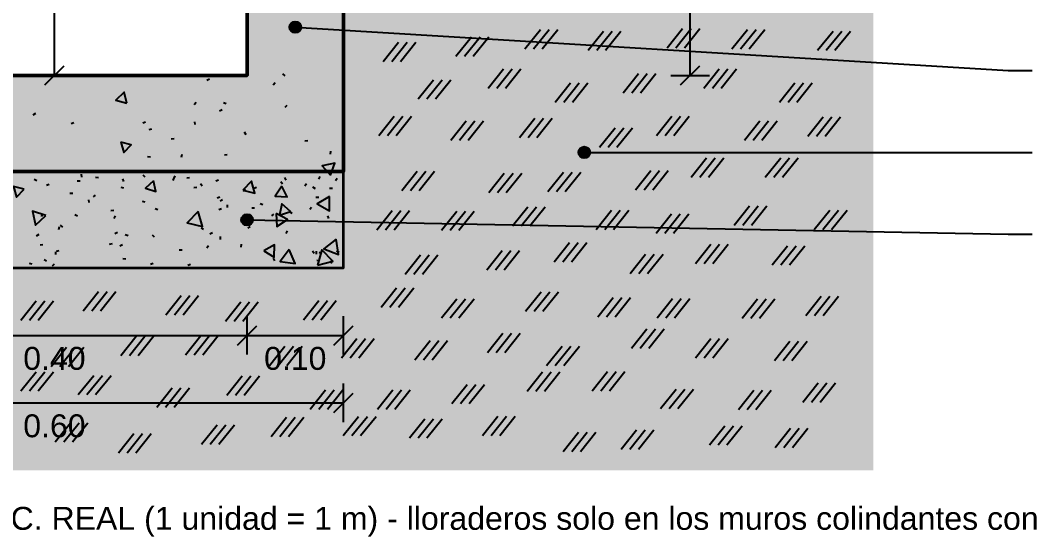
# Model space of a CAD drawing. Header units: metres. Extents: x 0 to 5.98, y 0.35 to 2.3.
# Drawn here: x 3.835 to 4.888, y 0.471 to 1.007 of the extents above; entities that cross this region are included whole.
import ezdxf
from ezdxf.enums import TextEntityAlignment as Align

# ---------------------------------------------------------------- set-up
doc = ezdxf.new("R2010")
doc.units = ezdxf.units.M
for name, color, linetype in [('LEY-COTA', 94, 'Continuous'), ('LEY-RELLENO', 8, 'Continuous'), ('LEY-SIMBOLO', 7, 'Continuous'), ('LEY-TEXTO', 7, 'Continuous')]:
    doc.layers.add(name, color=color, linetype=linetype)
doc.styles.add('ARIAL', font='arial.ttf')

# ---------------------------------------------------------------- blocks, each defined once
blk = doc.blocks.new('DETALLE_LLORADERO')
at = {"layer": 'LEY-RELLENO', "true_color": 0xecdec8}
h = blk.add_hatch(color=7, dxfattribs=at)
h.dxf.hatch_style = 1
h.paths.add_polyline_path([(-0.55, -0.31), (1.15, -0.31), (1.15, 0.6), (0.6, 0.6), (0.6, -0.1), (0, -0.1), (0, 0.6), (-0.55, 0.6)])
at = {"layer": 'LEY-RELLENO', "true_color": 0xdeded8}
h = blk.add_hatch(color=7, dxfattribs=at)
h.dxf.hatch_style = 1
h.paths.add_polyline_path([(0, 0), (0.6, 0), (0.6, 0.6), (0.55, 0.6), (0.55, 0.57), (0.5, 0.57), (0.5, 0.1), (0.1, 0.1), (0.1, 0.57), (0.05, 0.57), (0.05, 0.6), (0, 0.6)])
at = {"layer": 'LEY-RELLENO', "true_color": 0xc8c8c4}
h = blk.add_hatch(color=7, dxfattribs=at)
h.dxf.hatch_style = 1
h.paths.add_polyline_path([(0, -0.1), (0.6, -0.1), (0.6, 0), (0, 0)])
at = {"layer": 'LEY-SIMBOLO'}
h = blk.add_hatch(color=30, dxfattribs=at)
edge = h.paths.add_edge_path()
edge.add_arc((0.55, 0.15), 0.006, 0, 360)
h = blk.add_hatch(color=30, dxfattribs=at)
edge = h.paths.add_edge_path()
edge.add_arc((0.85, 0.02), 0.006, 0, 360)
h = blk.add_hatch(color=30, dxfattribs=at)
edge = h.paths.add_edge_path()
edge.add_arc((0.5, -0.05), 0.006, 0, 360)
at = {"layer": 'LEY-COTA', "color": 94}
for p, q in [((0.96, 0.1), (0.96, 0.6)), ((0.3, 0.1), (0.3, 0.312)), ((0.29, 0.09), (0.31, 0.11)), ((0.95, 0.09), (0.97, 0.11)), ((0.28, 0.1), (0.32, 0.1)), ((0.94, 0.1), (0.98, 0.1)), ((0.5, -0.19), (0.5, -0.15)), ((0.5, -0.19), (0.5, -0.15)), ((0.6, -0.19), (0.6, -0.15)), ((0.49, -0.18), (0.51, -0.16)), ((0.49, -0.18), (0.51, -0.16)), ((0.59, -0.18), (0.61, -0.16)), ((0.1, -0.17), (0.5, -0.17)), ((0.5, -0.17), (0.6, -0.17)), ((0.6, -0.26), (0.6, -0.22)), ((0.59, -0.25), (0.61, -0.23)), ((0, -0.24), (0.6, -0.24))]:
    blk.add_line(p, q, dxfattribs=at)
at = {"layer": 'LEY-COTA', "color": 30}
for p, q in [((0.55, 0.15), (1.29, 0.105)), ((1.29, 0.105), (1.315, 0.105)), ((0.85, 0.02), (1.29, 0.02)), ((1.29, 0.02), (1.315, 0.02)), ((0.5, -0.05), (1.29, -0.065)), ((1.29, -0.065), (1.315, -0.065))]:
    blk.add_line(p, q, dxfattribs=at)
at = {"layer": 'LEY-RELLENO', "true_color": 0xa5845c}
for p, q in [((0.7884, 0.1276), (0.8044, 0.1476)), ((0.7974, 0.1276), (0.8134, 0.1476)), ((0.8064, 0.1276), (0.8224, 0.1476)), ((0.9361, 0.1286), (0.9521, 0.1486)), ((0.9451, 0.1286), (0.9611, 0.1486)), ((0.9541, 0.1286), (0.9701, 0.1486)), ((1.0033, 0.1276), (1.0193, 0.1476)), ((1.0123, 0.1276), (1.0283, 0.1476)), ((1.0213, 0.1276), (1.0373, 0.1476)), ((0.7168, 0.12), (0.7328, 0.14)), ((0.7258, 0.12), (0.7418, 0.14)), ((0.7348, 0.12), (0.7508, 0.14)), ((0.8539, 0.126), (0.8699, 0.146)), ((0.8629, 0.126), (0.8789, 0.146)), ((0.8719, 0.126), (0.8879, 0.146)), ((1.0922, 0.126), (1.1082, 0.146)), ((1.1012, 0.126), (1.1172, 0.146)), ((1.1102, 0.126), (1.1262, 0.146)), ((0.6412, 0.1144), (0.6572, 0.1344)), ((0.6502, 0.1144), (0.6662, 0.1344)), ((0.6592, 0.1144), (0.6752, 0.1344)), ((0.7502, 0.0867), (0.7662, 0.1067)), ((0.7592, 0.0867), (0.7752, 0.1067)), ((0.7682, 0.0867), (0.7842, 0.1067)), ((0.974, 0.0867), (0.99, 0.1067)), ((0.983, 0.0867), (0.999, 0.1067)), ((0.992, 0.0867), (1.008, 0.1067)), ((0.6776, 0.0755), (0.6936, 0.0955)), ((0.6866, 0.0755), (0.7026, 0.0955)), ((0.6956, 0.0755), (0.7116, 0.0955)), ((0.8902, 0.0819), (0.9062, 0.1019)), ((0.8992, 0.0819), (0.9152, 0.1019)), ((0.9082, 0.0819), (0.9242, 0.1019)), ((0.8198, 0.0721), (0.8358, 0.0921)), ((0.8288, 0.0721), (0.8448, 0.0921)), ((0.8378, 0.0721), (0.8538, 0.0921)), ((1.0526, 0.0723), (1.0686, 0.0923)), ((1.0616, 0.0723), (1.0776, 0.0923)), ((1.0706, 0.0723), (1.0866, 0.0923)), ((0.6368, 0.0376), (0.6528, 0.0576)), ((0.6458, 0.0376), (0.6618, 0.0576)), ((0.6548, 0.0376), (0.6708, 0.0576)), ((0.7115, 0.0328), (0.7275, 0.0528)), ((0.7205, 0.0328), (0.7365, 0.0528)), ((0.7295, 0.0328), (0.7455, 0.0528)), ((0.7827, 0.0354), (0.7987, 0.0554)), ((0.7917, 0.0354), (0.8077, 0.0554)), ((0.8007, 0.0354), (0.8167, 0.0554)), ((0.9249, 0.0375), (0.9409, 0.0575)), ((0.9339, 0.0375), (0.9499, 0.0575)), ((0.9429, 0.0375), (0.9589, 0.0575)), ((1.0163, 0.0328), (1.0323, 0.0528)), ((1.0253, 0.0328), (1.0413, 0.0528)), ((1.0343, 0.0328), (1.0503, 0.0528)), ((1.0819, 0.0369), (1.0979, 0.0569)), ((1.0909, 0.0369), (1.1069, 0.0569)), ((1.0999, 0.0369), (1.1159, 0.0569)), ((0.8659, 0.0255), (0.8819, 0.0455)), ((0.8749, 0.0255), (0.8909, 0.0455)), ((0.8839, 0.0255), (0.8999, 0.0455)), ((0.961, -0.0057), (0.977, 0.0143)), ((0.97, -0.0057), (0.986, 0.0143)), ((0.979, -0.0057), (0.995, 0.0143)), ((1.0379, -0.0056), (1.0539, 0.0144)), ((1.0469, -0.0056), (1.0629, 0.0144)), ((1.0559, -0.0056), (1.0719, 0.0144)), ((0.6606, -0.0196), (0.6766, 0.0004)), ((0.6696, -0.0196), (0.6856, 0.0004)), ((0.6786, -0.0196), (0.6946, 0.0004)), ((0.9031, -0.0189), (0.9191, 0.0011)), ((0.9121, -0.0189), (0.9281, 0.0011)), ((0.9211, -0.0189), (0.9371, 0.0011)), ((0.751, -0.0216), (0.767, -0.0016)), ((0.76, -0.0216), (0.776, -0.0016)), ((0.769, -0.0216), (0.785, -0.0016)), ((0.8123, -0.0205), (0.8283, -0.0005)), ((0.8213, -0.0205), (0.8373, -0.0005)), ((0.8303, -0.0205), (0.8463, -0.0005)), ((0.6347, -0.0603), (0.6507, -0.0403)), ((0.6437, -0.0603), (0.6597, -0.0403)), ((0.6527, -0.0603), (0.6687, -0.0403)), ((0.7018, -0.0609), (0.7178, -0.0409)), ((0.7108, -0.0609), (0.7268, -0.0409)), ((0.7198, -0.0609), (0.7358, -0.0409)), ((0.7755, -0.0564), (0.7915, -0.0364)), ((0.7845, -0.0564), (0.8005, -0.0364)), ((0.7935, -0.0564), (0.8095, -0.0364)), ((0.8623, -0.0599), (0.8783, -0.0399)), ((0.8713, -0.0599), (0.8873, -0.0399)), ((0.8803, -0.0599), (0.8963, -0.0399)), ((1.0055, -0.0554), (1.0215, -0.0354)), ((1.0145, -0.0554), (1.0305, -0.0354)), ((1.0235, -0.0554), (1.0395, -0.0354)), ((1.0887, -0.0599), (1.1047, -0.0399)), ((1.0977, -0.0599), (1.1137, -0.0399)), ((1.1067, -0.0599), (1.1227, -0.0399)), ((0.9246, -0.0639), (0.9406, -0.0439)), ((0.9336, -0.0639), (0.9496, -0.0439)), ((0.9426, -0.0639), (0.9586, -0.0439)), ((0.7488, -0.102), (0.7648, -0.082)), ((0.7578, -0.102), (0.7738, -0.082)), ((0.7668, -0.102), (0.7828, -0.082)), ((0.8188, -0.0937), (0.8348, -0.0737)), ((0.8278, -0.0937), (0.8438, -0.0737)), ((0.8368, -0.0937), (0.8528, -0.0737)), ((0.9655, -0.0953), (0.9815, -0.0753)), ((0.9745, -0.0953), (0.9905, -0.0753)), ((0.9835, -0.0953), (0.9995, -0.0753)), ((1.045, -0.0969), (1.061, -0.0769)), ((1.054, -0.0969), (1.07, -0.0769)), ((1.063, -0.0969), (1.079, -0.0769)), ((0.6639, -0.1065), (0.6799, -0.0865)), ((0.6729, -0.1065), (0.6889, -0.0865)), ((0.6819, -0.1065), (0.6979, -0.0865)), ((0.8977, -0.1057), (0.9137, -0.0857)), ((0.9067, -0.1057), (0.9227, -0.0857)), ((0.9157, -0.1057), (0.9317, -0.0857)), ((0.3297, -0.1445), (0.3457, -0.1245)), ((0.3387, -0.1445), (0.3547, -0.1245)), ((0.3477, -0.1445), (0.3637, -0.1245)), ((0.6391, -0.1407), (0.6551, -0.1207)), ((0.6481, -0.1407), (0.6641, -0.1207)), ((0.6571, -0.1407), (0.6731, -0.1207)), ((0.7891, -0.1447), (0.8051, -0.1247)), ((0.7981, -0.1447), (0.8141, -0.1247)), ((0.8071, -0.1447), (0.8231, -0.1247)), ((0.2651, -0.1541), (0.2811, -0.1341)), ((0.2741, -0.1541), (0.2901, -0.1341)), ((0.2831, -0.1541), (0.2991, -0.1341)), ((0.4157, -0.1485), (0.4317, -0.1285)), ((0.4247, -0.1485), (0.4407, -0.1285)), ((0.4337, -0.1485), (0.4497, -0.1285)), ((0.4775, -0.1551), (0.4935, -0.1351)), ((0.4865, -0.1551), (0.5025, -0.1351)), ((0.4955, -0.1551), (0.5115, -0.1351)), ((0.5586, -0.1537), (0.5746, -0.1337)), ((0.5676, -0.1537), (0.5836, -0.1337)), ((0.5766, -0.1537), (0.5926, -0.1337)), ((0.7017, -0.1519), (0.7177, -0.1319)), ((0.7107, -0.1519), (0.7267, -0.1319)), ((0.7197, -0.1519), (0.7357, -0.1319)), ((0.8641, -0.1506), (0.8801, -0.1306)), ((0.8731, -0.1506), (0.8891, -0.1306)), ((0.8821, -0.1506), (0.8981, -0.1306)), ((0.9256, -0.1517), (0.9416, -0.1317)), ((0.9346, -0.1517), (0.9506, -0.1317)), ((0.9436, -0.1517), (0.9596, -0.1317)), ((1.0139, -0.1521), (1.0299, -0.1321)), ((1.0229, -0.1521), (1.0389, -0.1321)), ((1.0319, -0.1521), (1.0479, -0.1321)), ((1.0799, -0.1492), (1.0959, -0.1292)), ((1.0889, -0.1492), (1.1049, -0.1292)), ((1.0979, -0.1492), (1.1139, -0.1292)), ((0.7496, -0.1877), (0.7656, -0.1677)), ((0.7586, -0.1877), (0.7746, -0.1677)), ((0.7676, -0.1877), (0.7836, -0.1677)), ((0.899, -0.1832), (0.915, -0.1632)), ((0.908, -0.1832), (0.924, -0.1632)), ((0.917, -0.1832), (0.933, -0.1632)), ((0.3688, -0.1909), (0.3848, -0.1709)), ((0.3778, -0.1909), (0.3938, -0.1709)), ((0.3868, -0.1909), (0.4028, -0.1709)), ((0.4359, -0.1902), (0.4519, -0.1702)), ((0.4449, -0.1902), (0.4609, -0.1702)), ((0.4539, -0.1902), (0.4699, -0.1702)), ((0.598, -0.1932), (0.614, -0.1732)), ((0.607, -0.1932), (0.623, -0.1732)), ((0.616, -0.1932), (0.632, -0.1732)), ((0.6741, -0.1954), (0.6901, -0.1754)), ((0.6831, -0.1954), (0.6991, -0.1754)), ((0.6921, -0.1954), (0.7081, -0.1754)), ((0.9655, -0.1934), (0.9815, -0.1734)), ((0.9745, -0.1934), (0.9905, -0.1734)), ((0.9835, -0.1934), (0.9995, -0.1734)), ((1.0474, -0.1961), (1.0634, -0.1761)), ((1.0564, -0.1961), (1.0724, -0.1761)), ((1.0654, -0.1961), (1.0814, -0.1761)), ((0.2965, -0.2023), (0.3125, -0.1823)), ((0.3055, -0.2023), (0.3215, -0.1823)), ((0.3145, -0.2023), (0.3305, -0.1823)), ((0.5231, -0.2013), (0.5391, -0.1813)), ((0.5321, -0.2013), (0.5481, -0.1813)), ((0.5411, -0.2013), (0.5571, -0.1813)), ((0.8109, -0.2013), (0.8269, -0.1813)), ((0.8199, -0.2013), (0.8359, -0.1813)), ((0.8289, -0.2013), (0.8449, -0.1813)), ((0.2651, -0.2277), (0.2811, -0.2077)), ((0.2741, -0.2277), (0.2901, -0.2077)), ((0.2831, -0.2277), (0.2991, -0.2077)), ((0.7906, -0.2279), (0.8066, -0.2079)), ((0.7996, -0.2279), (0.8156, -0.2079)), ((0.8086, -0.2279), (0.8246, -0.2079)), ((0.8581, -0.2275), (0.8741, -0.2075)), ((0.8671, -0.2275), (0.8831, -0.2075)), ((0.8761, -0.2275), (0.8921, -0.2075)), ((0.3248, -0.2315), (0.3408, -0.2115)), ((0.3338, -0.2315), (0.3498, -0.2115)), ((0.3428, -0.2315), (0.3588, -0.2115)), ((0.4789, -0.2321), (0.4949, -0.2121)), ((0.4879, -0.2321), (0.5039, -0.2121)), ((0.4969, -0.2321), (0.5129, -0.2121)), ((0.7124, -0.2409), (0.7284, -0.2209)), ((0.7214, -0.2409), (0.7374, -0.2209)), ((0.7304, -0.2409), (0.7464, -0.2209)), ((1.0769, -0.2393), (1.0929, -0.2193)), ((1.0859, -0.2393), (1.1019, -0.2193)), ((1.0949, -0.2393), (1.1109, -0.2193)), ((0.4062, -0.2445), (0.4222, -0.2245)), ((0.4152, -0.2445), (0.4312, -0.2245)), ((0.4242, -0.2445), (0.4402, -0.2245)), ((0.5655, -0.2466), (0.5815, -0.2266)), ((0.5745, -0.2466), (0.5905, -0.2266)), ((0.5835, -0.2466), (0.5995, -0.2266)), ((0.6353, -0.2466), (0.6513, -0.2266)), ((0.6443, -0.2466), (0.6603, -0.2266)), ((0.6533, -0.2466), (0.6693, -0.2266)), ((0.9292, -0.246), (0.9452, -0.226)), ((0.9382, -0.246), (0.9542, -0.226)), ((0.9472, -0.246), (0.9632, -0.226)), ((1.01, -0.2469), (1.026, -0.2269)), ((1.019, -0.2469), (1.035, -0.2269)), ((1.028, -0.2469), (1.044, -0.2269)), ((0.3007, -0.2807), (0.3167, -0.2607)), ((0.3097, -0.2807), (0.3257, -0.2607)), ((0.3187, -0.2807), (0.3347, -0.2607)), ((0.4528, -0.283), (0.4688, -0.263)), ((0.4618, -0.283), (0.4778, -0.263)), ((0.4708, -0.283), (0.4868, -0.263)), ((0.5249, -0.2749), (0.5409, -0.2549)), ((0.5339, -0.2749), (0.5499, -0.2549)), ((0.5429, -0.2749), (0.5589, -0.2549)), ((0.5998, -0.2741), (0.6158, -0.2541)), ((0.6088, -0.2741), (0.6248, -0.2541)), ((0.6178, -0.2741), (0.6338, -0.2541)), ((0.6684, -0.2765), (0.6844, -0.2565)), ((0.6774, -0.2765), (0.6934, -0.2565)), ((0.6864, -0.2765), (0.7024, -0.2565)), ((0.7444, -0.2738), (0.7604, -0.2538)), ((0.7534, -0.2738), (0.7694, -0.2538)), ((0.7624, -0.2738), (0.7784, -0.2538)), ((0.3665, -0.2919), (0.3825, -0.2719)), ((0.3755, -0.2919), (0.3915, -0.2719)), ((0.3845, -0.2919), (0.4005, -0.2719)), ((0.8281, -0.2906), (0.8441, -0.2706)), ((0.8371, -0.2906), (0.8531, -0.2706)), ((0.8461, -0.2906), (0.8621, -0.2706)), ((0.8882, -0.2882), (0.9042, -0.2682)), ((0.8972, -0.2882), (0.9132, -0.2682)), ((0.9062, -0.2882), (0.9222, -0.2682)), ((0.9798, -0.2838), (0.9958, -0.2638)), ((0.9888, -0.2838), (1.0048, -0.2638)), ((0.9978, -0.2838), (1.0138, -0.2638)), ((1.048, -0.2865), (1.064, -0.2665)), ((1.057, -0.2865), (1.073, -0.2665)), ((1.066, -0.2865), (1.082, -0.2665))]:
    blk.add_line(p, q, dxfattribs=at)
at = {"layer": 'LEY-RELLENO', "true_color": 0x787874}
for p, q in [((0.4581, 0.0951), (0.4608, 0.0964)), ((0.5395, 0.0994), (0.5372, 0.1015)), ((0.5272, 0.0901), (0.5292, 0.0924)), ((0.4452, 0.0697), (0.447, 0.0721)), ((0.4715, 0.0633), (0.4741, 0.0647)), ((0.4783, 0.0705), (0.4754, 0.0713)), ((0.5395, 0.0669), (0.5416, 0.069)), ((0.278, 0.0591), (0.2807, 0.0606)), ((0.3174, 0.0501), (0.3202, 0.0511)), ((0.3916, 0.0507), (0.3944, 0.0516)), ((0.3983, 0.0436), (0.4011, 0.0445)), ((0.446, 0.0488), (0.4456, 0.0518)), ((0.4213, 0.0341), (0.4243, 0.0343)), ((0.4989, 0.0384), (0.4972, 0.0409)), ((0.56, 0.032), (0.5629, 0.0325)), ((0.5867, 0.0182), (0.5869, 0.0212)), ((0.3997, 0.0152), (0.3967, 0.0154)), ((0.432, 0.0151), (0.4325, 0.018)), ((0.4764, 0.0174), (0.4794, 0.0179))]:
    blk.add_line(p, q, dxfattribs=at)
at = {"layer": 'LEY-RELLENO', "true_color": 0x6e6e6a}
for p, q in [((0.2816, -0.0095), (0.2788, -0.0083)), ((0.3236, -0.0096), (0.3266, -0.0096)), ((0.3284, -0.0056), (0.3282, -0.0026)), ((0.3458, -0.0064), (0.3428, -0.0061)), ((0.3722, -0.0102), (0.3709, -0.0075)), ((0.3941, -0.0059), (0.3922, -0.0036)), ((0.4233, -0.0093), (0.4244, -0.0065)), ((0.4242, -0.0069), (0.4255, -0.0042)), ((0.4373, -0.0064), (0.4403, -0.006)), ((0.4676, -0.0097), (0.4704, -0.0086)), ((0.5368, -0.0129), (0.535, -0.0105)), ((0.5406, -0.0089), (0.5391, -0.0062)), ((0.5745, -0.0077), (0.576, -0.0051)), ((0.5919, -0.0093), (0.5935, -0.0068)), ((0.2919, -0.0142), (0.2947, -0.0129)), ((0.3722, -0.0172), (0.3693, -0.0165)), ((0.4447, -0.0163), (0.4477, -0.016)), ((0.4533, -0.015), (0.4516, -0.0125)), ((0.4961, -0.0202), (0.4986, -0.0185)), ((0.5071, -0.0171), (0.5099, -0.0161)), ((0.5599, -0.0147), (0.5616, -0.0122)), ((0.5709, -0.0179), (0.5684, -0.0162)), ((0.5856, -0.0173), (0.5886, -0.0173)), ((0.319, -0.0227), (0.316, -0.0226)), ((0.3362, -0.0321), (0.3357, -0.0291)), ((0.3404, -0.0263), (0.3427, -0.0244)), ((0.3943, -0.0318), (0.3914, -0.031)), ((0.4688, -0.0273), (0.4716, -0.0262)), ((0.472, -0.0303), (0.4746, -0.0288)), ((0.5713, -0.0266), (0.5743, -0.0264)), ((0.3586, -0.0402), (0.3616, -0.04)), ((0.4075, -0.0395), (0.4046, -0.0386)), ((0.4708, -0.0393), (0.4735, -0.0381)), ((0.4798, -0.0372), (0.4796, -0.0343)), ((0.5048, -0.0377), (0.5078, -0.0376)), ((0.5162, -0.0343), (0.5134, -0.0333)), ((0.5467, -0.0435), (0.544, -0.0421)), ((0.5651, -0.0391), (0.5669, -0.0368)), ((0.2866, -0.0467), (0.2879, -0.044)), ((0.3239, -0.0462), (0.3212, -0.045)), ((0.3621, -0.0486), (0.3635, -0.0459)), ((0.5255, -0.0458), (0.5279, -0.0441)), ((0.5848, -0.0487), (0.5837, -0.0459)), ((0.3047, -0.0601), (0.3053, -0.0571)), ((0.3086, -0.0576), (0.3063, -0.0556)), ((0.3628, -0.0643), (0.3654, -0.0628)), ((0.4548, -0.06), (0.4522, -0.0586)), ((0.4613, -0.0644), (0.464, -0.0632)), ((0.5006, -0.0585), (0.5032, -0.057)), ((0.5405, -0.0641), (0.5418, -0.0615)), ((0.2815, -0.0666), (0.284, -0.0649)), ((0.3764, -0.0666), (0.3736, -0.0656)), ((0.404, -0.0679), (0.4018, -0.066)), ((0.4724, -0.0704), (0.4725, -0.0674)), ((0.2852, -0.076), (0.2881, -0.0756)), ((0.3015, -0.0861), (0.3016, -0.0831)), ((0.3021, -0.0826), (0.305, -0.0818)), ((0.3573, -0.0753), (0.3602, -0.0747)), ((0.368, -0.0771), (0.3705, -0.0755)), ((0.4326, -0.0815), (0.4296, -0.0815)), ((0.4581, -0.079), (0.4601, -0.0767)), ((0.4939, -0.0783), (0.4941, -0.0753)), ((0.5696, -0.0849), (0.568, -0.0824)), ((0.572, -0.0857), (0.572, -0.0827)), ((0.5774, -0.0854), (0.5747, -0.0841)), ((0.5955, -0.0841), (0.5929, -0.0826)), ((0.2919, -0.0931), (0.2892, -0.0917)), ((0.374, -0.091), (0.371, -0.0904)), ((0.5288, -0.0926), (0.5273, -0.09)), ((0.5753, -0.0927), (0.5723, -0.0924)), ((0.5881, -0.0955), (0.5863, -0.093)), ((0.2768, -0.0962), (0.274, -0.0952)), ((0.2981, -0.0979), (0.3002, -0.0958)), ((0.3996, -0.0961), (0.4024, -0.095)), ((0.4385, -0.0972), (0.4412, -0.0959))]:
    blk.add_line(p, q, dxfattribs=at)
at = {"layer": 'LEY-RELLENO', "true_color": 0x787874}
for points in [[(0.3752, 0.0711), (0.3724, 0.0826), (0.3638, 0.0743)], [(0.3689, 0.0305), (0.372, 0.02), (0.3795, 0.028)], [(0.5867, -0.0037), (0.591, 0.0088), (0.578, 0.0062)]]:
    blk.add_lwpolyline(points, close=True, dxfattribs=at)
at = {"layer": 'LEY-RELLENO', "true_color": 0x6e6e6a}
for points in [[(0.4029, -0.0095), (0.3944, -0.0171), (0.4053, -0.0205)], [(0.4954, -0.0193), (0.508, -0.0225), (0.5044, -0.0099)], [(0.2687, -0.0182), (0.2574, -0.0153), (0.2605, -0.0265)], [(0.5361, -0.015), (0.5291, -0.0254), (0.5415, -0.0262)], [(0.5854, -0.0259), (0.5726, -0.0334), (0.5855, -0.0406)], [(0.2911, -0.0456), (0.2772, -0.0412), (0.2804, -0.0554)], [(0.4491, -0.0414), (0.4377, -0.0532), (0.4537, -0.0571)], [(0.5336, -0.0452), (0.5452, -0.0415), (0.5361, -0.0333)], [(0.5301, -0.0435), (0.5308, -0.057), (0.5421, -0.0496)], [(0.5923, -0.0701), (0.5798, -0.0802), (0.5948, -0.0859)], [(0.5172, -0.0821), (0.5281, -0.0888), (0.5284, -0.0761)], [(0.5438, -0.0809), (0.5342, -0.0934), (0.5498, -0.0954)], [(0.5729, -0.0971), (0.5889, -0.0931), (0.5774, -0.0812)]]:
    blk.add_lwpolyline(points, close=True, dxfattribs=at)
at = {"layer": 'LEY-SIMBOLO', "color": 5, "lineweight": 50}
blk.add_lwpolyline([(0, 0), (0.6, 0), (0.6, 0.6), (0.55, 0.6), (0.55, 0.57), (0.5, 0.57), (0.5, 0.1), (0.1, 0.1), (0.1, 0.57), (0.05, 0.57), (0.05, 0.6), (0, 0.6)], close=True, dxfattribs=at)
at = {"layer": 'LEY-SIMBOLO', "lineweight": 35, "true_color": 0x464646}
blk.add_lwpolyline([(0, -0.1), (0.6, -0.1), (0.6, 0), (0, 0)], close=True, dxfattribs=at)
at = {"layer": 'LEY-SIMBOLO', "color": 30}
for centre in [(0.55, 0.15), (0.85, 0.02), (0.5, -0.05)]:
    blk.add_circle(centre, 0.006, dxfattribs=at)
at = {"layer": 'LEY-TEXTO', "color": 7, "true_color": 0x232323, "style": 'ARIAL'}
for s, p in [('0.40', (0.3, -0.182)), ('0.10', (0.55, -0.182)), ('0.60', (0.3, -0.252))]:
    blk.add_text(s, height=0.0238, dxfattribs=at).set_placement(p, align=Align.TOP_CENTER)
at = {"layer": 'LEY-TEXTO', "color": 7, "style": 'ARIAL'}
blk.add_text('ESC. REAL (1 unidad = 1 m) - lloraderos solo en los muros colindantes con area verde', height=0.0238, dxfattribs=at).set_placement((0.85, -0.36), align=Align.MIDDLE_CENTER)

msp = doc.modelspace()

# ---------------------------------------------------------------- block references
msp.add_blockref('DETALLE_LLORADERO', (3.57, 0.85))

doc.saveas('drawing.dxf')
